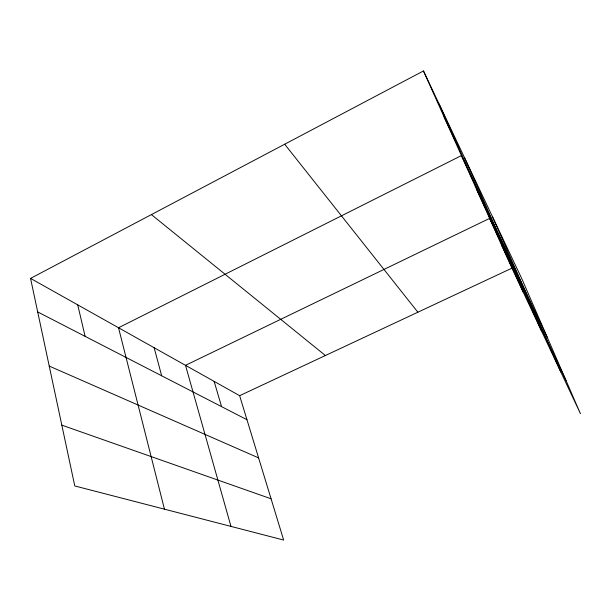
<?xml version="1.0" encoding="UTF-8"?>
<svg xmlns="http://www.w3.org/2000/svg" width="611" height="611" viewBox="0 0 611 611"><rect width="100%" height="100%" fill="white"/><g stroke="black" fill="none" stroke-linecap="round" stroke-linejoin="round"><path stroke-width="0.92" d="M30.55 278.402L239.634 395.691L283.649 540.048L74.779 485.944L30.55 278.402L423.469 70.952L521.595 278.257L580.45 413.708L511.934 268.153L423.469 70.952M239.634 395.691L511.934 268.153M61.818 425.141L271.07 498.79M49.231 366.073L258.606 457.899M37.699 311.938L246.959 419.711M151.406 214.598L325.396 355.526M284.68 144.227L417.878 312.206M443.968 116.655L458.762 147.946M547.456 337.776L461.435 155.591L118.526 327.756L164.443 509.169M476.496 189.158L489.724 217.203M566.061 380.584L489.61 218.394L185.507 365.332L230.966 526.399M501.471 244.828L513.393 270.138M439.172 104.114L523.283 292.264M464.635 157.921L541.377 330.696M492.603 217.004L560.791 371.954M214.14 381.386L221.564 406.636M154.14 347.735L161.678 375.796M77.734 304.874L85.128 336.371"/></g></svg>
